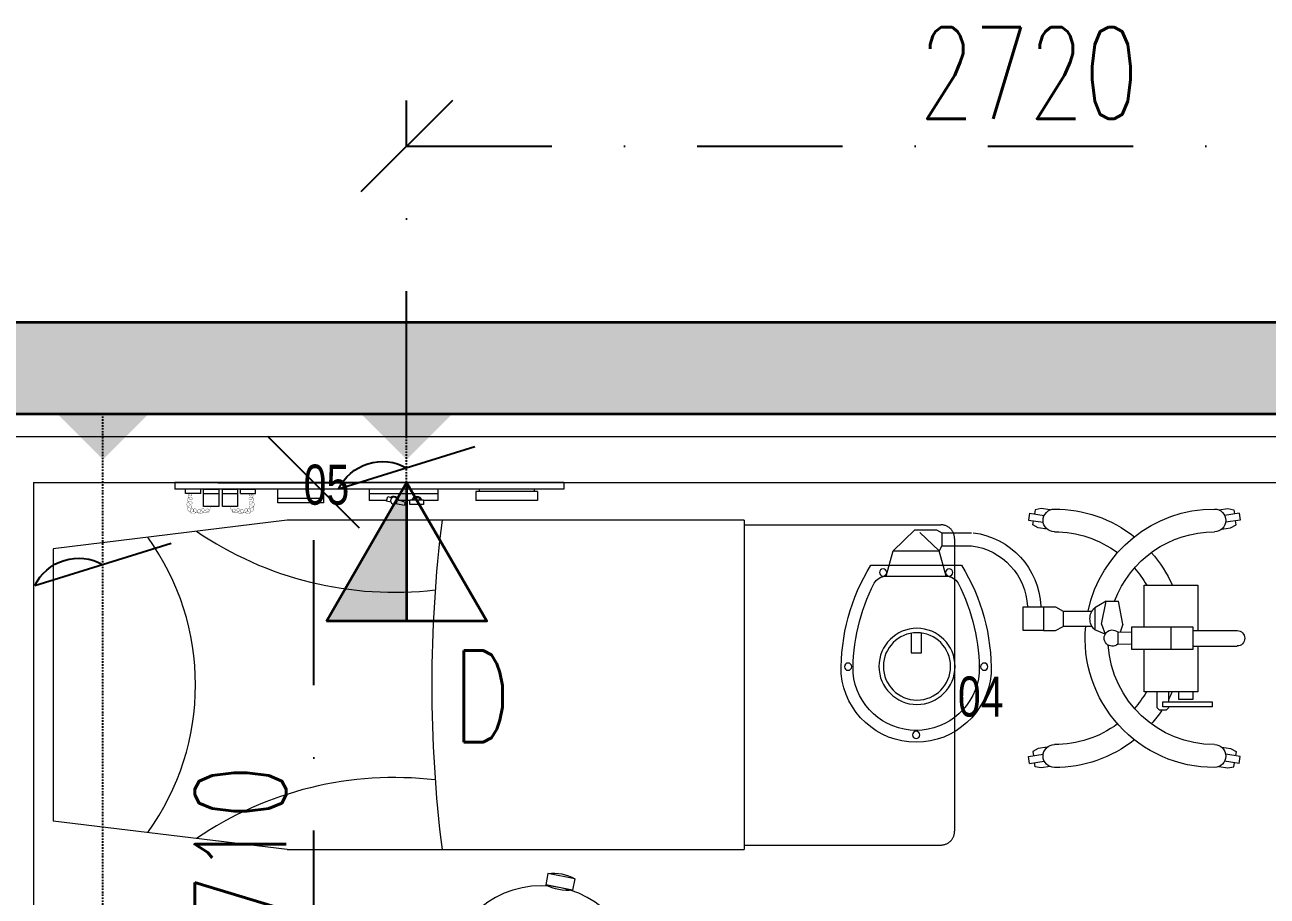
# Model space of a CAD drawing. Header units: inches. Extents: x -12418 to 57169, y -29325 to 19878.
# Drawn here: x 45264 to 47979, y -3752 to -1847 of the extents above; entities that cross this region are included whole.
import ezdxf

# ---------------------------------------------------------------- set-up
doc = ezdxf.new("R2010")
doc.units = ezdxf.units.IN
doc.header["$LTSCALE"] = 25
doc.header["$MEASUREMENT"] = 0
doc.linetypes.add('00-Ground Floor$0$HIDDEN', pattern=[9.525, 6.35, -3.175])
doc.linetypes.add('DASHDOT', pattern=[25.4, 12.7, -6.35, 0, -6.35])
doc.layers.get('0').update_dxf_attribs({"color": 8})
doc.layers.get('Defpoints').update_dxf_attribs({"color": 8})
doc.layers.add('0 @ 50', color=8, linetype='Continuous')
doc.layers.add('T-WIRE', color=140, linetype='Continuous')
for name, color, linetype, lineweight in [('00-Ground Floor$0$72_EGR_EQP_TAG', 142, 'Continuous', 5), ('00-Ground Floor$0$LOADING', 253, 'Continuous', 5), ('00-Ground Floor$0$Walls', 251, 'Continuous', 5), ('E-LITE-CLNG-CNDT', 6, 'DASHDOT', 35), ('T-CABL-TRAY', 60, 'Continuous', 35), ('T-DATA-CLNG-COND', 51, 'DASHDOT', 25), ('T-DATA-CLNG-COND @ 100', 51, 'DASHDOT', 25), ('T-DATA-DEVC-TYPE', 2, 'Continuous', 25), ('T-DATA-DIM', 251, 'DASHDOT', 25), ('T-DATA-WALL @ 100', 33, 'Continuous', 35)]:
    doc.layers.add(name, color=color, linetype=linetype, lineweight=lineweight)
doc.styles.add('00-Ground Floor$0$X3G_ENTITY_257CFD', font='swisscl.ttf', dxfattribs={"height": 200})
doc.styles.add('DC_Simplex', font='SIMPLEX.shx', dxfattribs={"width": 0.7})
doc.dimstyles.new('DevCad-MM', dxfattribs={"dimscale": 0.01, "dimtxt": 2, "dimasz": 2, "dimexe": 1, "dimexo": 1, "dimgap": 0.6, "dimtad": 1, "dimdec": 0, "dimrnd": 10, "dimzin": 1, "dimdsep": 46, "dimtxsty": 'DC_Simplex', "dimblk1": 'OBLIQUE', "dimblk2": 'OBLIQUE', "dimsah": 1, "dimcen": 3, "dimclrd": 256, "dimclre": 256, "dimclrt": 45, "dimadec": 0, "dimazin": 0, "dimtfac": 1, "dimtdec": 0, "dimtix": 1, "dimtmove": 2, "dimatfit": 2, "dimldrblk": 'OBLIQUE', "dimfxl": 1, "dimtolj": 1, "dimtzin": 0, "dimarcsym": 0})

# ---------------------------------------------------------------- blocks, each defined once
blk = doc.blocks.new('00-Ground Floor$0$ME19011A-P')
for p, q in [((-0.425, 0), (0.425, 0)), ((-0.425, 0), (-0.425, -0.015)), ((0.425, 0), (0.425, -0.015)), ((-0.425, -0.015), (0.425, -0.015)), ((-0.3675, -0.0198), (-0.2325, -0.0198)), ((-0.3675, -0.0198), (-0.3675, -0.0399)), ((-0.36, -0.015), (-0.36, -0.0198)), ((-0.24, -0.015), (-0.24, -0.0198)), ((-0.2325, -0.0198), (-0.2325, -0.0399)), ((-0.15, -0.015), (-0.15, -0.04)), ((-0.15, -0.025), (0, -0.025)), ((0, -0.015), (0, -0.04)), ((0.1, -0.015), (0.1, -0.045)), ((0.2, -0.045), (0.2, -0.015)), ((0.2818, -0.015), (0.2484, -0.015)), ((0.2484, -0.0243), (0.2484, -0.015)), ((0.2818, -0.0243), (0.2484, -0.0243)), ((0.2818, -0.0243), (0.2818, -0.015)), ((0.3211, -0.015), (0.2877, -0.015)), ((0.2877, -0.015), (0.2877, -0.0531)), ((0.3211, -0.0243), (0.2877, -0.0243)), ((0.3211, -0.0531), (0.3211, -0.015)), ((0.3623, -0.015), (0.3289, -0.015)), ((0.3289, -0.015), (0.3289, -0.0531)), ((0.3623, -0.0243), (0.3289, -0.0243)), ((0.3623, -0.0531), (0.3623, -0.015)), ((0.3682, -0.0243), (0.3682, -0.015)), ((0.3682, -0.015), (0.4016, -0.015)), ((0.3682, -0.0243), (0.4016, -0.0243)), ((0.4016, -0.0243), (0.4016, -0.015)), ((-0.3675, -0.0399), (-0.2325, -0.0399)), ((-0.15, -0.04), (-0.1187, -0.04)), ((-0.0887, -0.04), (-0.0637, -0.04)), ((-0.0606, -0.0371), (-0.0787, -0.0432)), ((-0.0787, -0.0432), (-0.077, -0.0497)), ((-0.0582, -0.046), (-0.077, -0.0497)), ((-0.0402, -0.0312), (-0.0496, -0.0337)), ((-0.047, -0.0434), (-0.0376, -0.0409)), ((-0.0376, -0.0409), (-0.0402, -0.0312)), ((-0.0379, -0.04), (0, -0.04)), ((0.1, -0.035), (0.2, -0.035)), ((0.1, -0.045), (0.2, -0.045)), ((0.2877, -0.0531), (0.3211, -0.0531)), ((0.3289, -0.0531), (0.3623, -0.0531))]:
    blk.add_line(p, q)
at = {"color": 8, "const_width": 0.000601}
for points in [[(0.3044, -0.0531, -0.184574), (0.2977, -0.0636, -1.44364), (0.2961, -0.0581, -0.837915), (0.2969, -0.0664, -0.30536), (0.2839, -0.062, -1.584726), (0.2894, -0.0609, -0.253153), (0.2827, -0.0684, -0.874198), (0.2775, -0.0585, -0.915253), (0.2791, -0.0658, -0.223821), (0.2683, -0.0644, -1.703343), (0.272, -0.0597, -0.588962), (0.2621, -0.068, -0.717795), (0.2625, -0.0581, -0.983104), (0.2645, -0.0644, -0.326362), (0.2534, -0.0609, -0.758716), (0.2609, -0.0514, -0.906186), (0.2593, -0.0565, -0.189488), (0.2526, -0.0522, -0.7948), (0.2613, -0.0423, -1.223996), (0.2574, -0.047, -0.072149), (0.2534, -0.0403, -0.645886), (0.2609, -0.0324, -1.366917), (0.2574, -0.0371, -0.078415), (0.2542, -0.0308, -0.723006), (0.2613, -0.0256, -1.105484), (0.2582, -0.0292, -0.221197), (0.2566, -0.0243, -0.221197)], [(0.3456, -0.0531, 0.184574), (0.3523, -0.0636, 1.44364), (0.3539, -0.0581, 0.837915), (0.3531, -0.0664, 0.30536), (0.3661, -0.062, 1.584726), (0.3606, -0.0609, 0.253153), (0.3673, -0.0684, 0.874198), (0.3725, -0.0585, 0.915253), (0.3709, -0.0658, 0.223821), (0.3817, -0.0644, 1.703343), (0.378, -0.0597, 0.588962), (0.3879, -0.068, 0.717795), (0.3875, -0.0581, 0.983104), (0.3855, -0.0644, 0.326362), (0.3966, -0.0609, 0.758716), (0.3891, -0.0514, 0.906186), (0.3907, -0.0565, 0.189488), (0.3974, -0.0522, 0.7948), (0.3887, -0.0423, 1.223996), (0.3926, -0.047, 0.072149), (0.3966, -0.0403, 0.645886), (0.3891, -0.0324, 1.366917), (0.3926, -0.0371, 0.078415), (0.3958, -0.0308, 0.723006), (0.3887, -0.0256, 1.105484), (0.3918, -0.0292, 0.221197), (0.3934, -0.0243, 0.221197)]]:
    blk.add_lwpolyline(points, format="xyb", dxfattribs=at)
blk.add_lwpolyline([(-0.1187, -0.0482), (-0.0887, -0.0482), (-0.0887, -0.0382), (-0.1187, -0.0382)], close=True)
blk.add_circle((-0.0537, -0.04), 0.0075)
for centre, radius, start, end in [((-0.1037, -0.04), 0.01, 10.4593, 169.5407), ((-0.1037, -0.04), 0.0075, 14.0075, 165.9925), ((-0.0537, -0.04), 0.01, 45, 180)]:
    blk.add_arc(centre, radius, start, end)
blk = doc.blocks.new('00-Ground Floor$0$M.44.57.64')
at = {"layer": '00-Ground Floor$0$LOADING', "xscale": 1000.000000000002, "yscale": 1000.000000000002, "zscale": 1000.000000000002, "rotation": 225.9999036123427}
blk.add_blockref('00-Ground Floor$0$ME19011A-P', (-80806.9, 16720.7), dxfattribs=at)
blk = doc.blocks.new('00-Ground Floor$0$HF13902-P')
at = {"color": 8, "linetype": '00-Ground Floor$0$HIDDEN'}
for p, q in [((-0.35, -0.6824), (-0.35, -1.1124)), ((0.35, -0.6824), (0.35, -1.1124)), ((0.32, -1.1424), (-0.32, -1.1424))]:
    blk.add_line(p, q, dxfattribs=at)
at = {"linetype": 'Continuous'}
for points in [[(0.36, -0.5224), (0.36, -0.5224), (0.36, -0.5224), (0.36, -0.5224), (0.36, -0.5224), (0.36, -0.5224), (0.36, -0.5224), (0.36, -0.5224), (0.36, -0.5224), (0.36, -0.5224), (0.36, -0.5224), (0.36, -0.5224), (0.36, -0.5224), (0.36, -0.5224), (0.36, -0.5224), (0.36, -0.5224), (0.36, -0.5224), (0.36, -0.5224), (0.36, -0.5224), (0.36, -0.5224), (0.36, -0.5224), (0.36, -0.5224), (0.36, -0.5224), (0.36, -0.5224), (0.36, -0.5224), (0.36, -0.5224), (0.36, -0.5224), (0.36, -0.5224), (0.36, -0.5224), (0.36, -0.5224), (0.36, -0.5224), (0.36, -0.5224), (0.36, -0.5224), (0.36, -0.5224), (0.36, -0.5224), (0.36, -0.5224), (0.36, -0.5224), (0.36, -0.5224), (0.36, -0.5224), (0.36, -0.5224), (0.36, -0.5224), (0.36, -0.5224), (0.36, -0.5224), (0.36, -0.5224), (0.36, -0.5224), (0.36, -0.5224), (0.36, -0.5224), (0.36, -0.5224), (0.36, -0.5224), (0.36, -0.5224), (0.36, -0.5224), (0.36, -0.5224), (0.36, -0.5224), (0.36, -0.5224), (0.36, -0.5224), (0.36, -0.5224), (0.36, -0.5224), (0.36, -0.5224), (0.36, -0.5224), (0.36, -0.5224), (0.36, -0.5224), (0.36, -0.5224), (0.36, -0.5224), (0.36, -0.5224), (0.36, -0.5224), (0.36, -0.5224), (0.36, -0.5224), (0.36, -0.5224), (0.36, -0.5224), (0.36, -0.5224), (0.36, -0.5224), (0.36, -0.5224), (0.36, -0.5224), (0.36, -0.5224), (0.36, -0.5224), (0.36, -0.5224), (0.36, -0.5224), (0.36, -0.5224), (0.36, -0.5224), (0.36, -0.5224), (0.36, -0.5224), (0.36, -0.5224), (0.36, -0.5224), (0.36, -0.5224), (0.36, -0.5224), (0.36, -0.5224), (0.36, -0.5224), (0.36, -0.5224), (0.36, -0.5224), (0.36, -0.5224), (0.36, -0.5224), (0.36, -0.5224), (0.36, -0.5224), (0.36, -0.5224), (0.36, -0.5224), (0.36, -0.5224), (0.36, -0.5224), (0.36, -0.5224), (0.36, -0.5224), (0.36, -0.5224), (0.36, -0.5224), (0.36, -0.5224), (0.36, -0.5224), (0.36, -0.5224), (0.36, -0.5224), (0.36, -0.5224), (0.36, -0.5224), (0.36, -0.5224), (0.36, -0.5224), (0.36, -0.5224), (0.36, -0.5224), (0.36, -0.5224), (0.36, -0.5224), (0.36, -0.5224), (0.36, -0.5224), (0.36, -0.5224), (0.36, -0.5224), (0.36, -0.5224), (0.36, -0.5224), (0.36, -0.5224), (0.36, -0.5224), (0.36, -0.5224), (0.36, -0.5224), (0.36, -0.5224), (0.36, -0.5224), (0.36, -0.5224), (0.36, -0.5224), (0.36, -0.5224), (0.36, -0.5224), (0.36, -0.5224), (0.36, -0.5224), (0.36, -0.5224), (0.36, -0.5224), (0.36, -0.5224), (0.36, -0.5224), (0.36, -0.5224), (0.36, -0.5224), (0.36, -0.5224), (0.36, -0.5224), (0.36, -0.5224), (0.36, -0.5224), (0.36, -0.5224), (0.36, -0.5224), (0.36, -0.5224), (0.36, -0.5224), (0.36, -0.5224), (0.36, -0.5224), (0.36, -0.5224), (0.36, -0.5224), (0.36, -0.5224), (0.36, -0.5224), (0.36, -0.5224), (0.36, -0.5224), (0.36, -0.5224), (0.36, -0.5224), (0.36, -0.5224), (0.36, -0.5224), (0.36, -0.5224), (0.36, -0.5224), (0.36, -0.5224), (0.36, -0.5224), (0.36, -0.5224), (0.36, -0.5224), (0.36, -0.5224), (0.36, -0.5224), (0.36, -0.5224), (0.36, -0.5224), (0.36, -0.5224), (0.36, -0.5224), (0.36, -0.5224), (0.36, -0.5224), (0.36, -0.5224), (0.36, -0.5224), (0.36, -0.5224), (0.36, -0.5224), (0.36, -0.5224), (0.36, -0.5224), (0.36, -0.5224), (0.36, -0.5224), (0.36, -0.5224), (0.36, -0.5224), (0.36, -0.5224), (0.36, -0.5224), (0.36, -0.5224), (0.36, -0.5224), (0.36, -0.5224), (0.36, -0.5224), (0.36, -0.5224), (0.36, -0.5224), (0.36, -0.5224), (0.36, -0.5224), (0.36, -0.5224), (0.36, -0.5224), (0.36, -0.5224), (0.36, -0.5224), (0.36, -0.5224), (0.36, -0.5224), (0.36, -0.5224), (0.36, -0.5224), (0.36, -0.5224), (0.36, -0.5224), (0.36, -0.5224), (0.36, -0.5224), (0.36, -0.5224), (0.36, -0.5224), (0.36, -0.5224), (0.36, -0.5224), (0.36, -0.5224), (0.36, -0.5224), (0.36, -0.5224), (0.36, -0.5224), (0.36, -0.5224), (0.36, -0.5224), (0.36, -0.5224), (0.36, -0.5224), (0.36, -0.5224), (0.36, -0.5224), (0.36, -0.5224), (0.36, -0.5224)], [(0.36, -0.5224), (0.36, -0.5224), (0.36, -0.5224), (0.36, -0.5224), (0.36, -0.5224), (0.36, -0.5224), (0.36, -0.5224), (0.36, -0.5224), (0.36, -0.5224), (0.36, -0.5224), (0.36, -0.5224), (0.36, -0.5224), (0.36, -0.5224), (0.36, -0.5224), (0.36, -0.5224), (0.36, -0.5224), (0.36, -0.5224), (0.36, -0.5224), (0.36, -0.5224), (0.36, -0.5224), (0.36, -0.5224), (0.36, -0.5224), (0.36, -0.5224), (0.36, -0.5224), (0.36, -0.5224), (0.36, -0.5224), (0.36, -0.5224), (0.36, -0.5224), (0.36, -0.5224), (0.36, -0.5224), (0.36, -0.5224), (0.36, -0.5224), (0.36, -0.5224), (0.36, -0.5224), (0.36, -0.5224), (0.36, -0.5224), (0.36, -0.5224), (0.36, -0.5224), (0.36, -0.5224), (0.36, -0.5224), (0.36, -0.5224), (0.36, -0.5224), (0.36, -0.5224), (0.36, -0.5224), (0.36, -0.5224), (0.36, -0.5224), (0.36, -0.5224), (0.36, -0.5224), (0.36, -0.5224), (0.36, -0.5224), (0.36, -0.5224), (0.36, -0.5224), (0.36, -0.5224), (0.36, -0.5224), (0.36, -0.5224), (0.36, -0.5224), (0.36, -0.5224), (0.36, -0.5224), (0.36, -0.5224), (0.36, -0.5224), (0.36, -0.5224), (0.36, -0.5224), (0.36, -0.5224), (0.36, -0.5224), (0.36, -0.5224), (0.36, -0.5224), (0.36, -0.5224), (0.36, -0.5224), (0.36, -0.5224), (0.36, -0.5224), (0.36, -0.5224), (0.36, -0.5224), (0.36, -0.5224), (0.36, -0.5224), (0.36, -0.5224), (0.36, -0.5224), (0.36, -0.5224), (0.36, -0.5224), (0.36, -0.5224), (0.36, -0.5224), (0.36, -0.5224), (0.36, -0.5224), (0.36, -0.5224), (0.36, -0.5224), (0.36, -0.5224), (0.36, -0.5224), (0.36, -0.5224), (0.36, -0.5224), (0.36, -0.5224), (0.36, -0.5224), (0.36, -0.5224), (0.36, -0.5224), (0.36, -0.5224), (0.36, -0.5224), (0.36, -0.5224), (0.36, -0.5224), (0.36, -0.5224), (0.36, -0.5224), (0.36, -0.5224), (0.36, -0.5224), (0.36, -0.5224), (0.36, -0.5224), (0.36, -0.5224), (0.36, -0.5224), (0.36, -0.5224), (0.36, -0.5224), (0.36, -0.5224), (0.36, -0.5224), (0.36, -0.5224), (0.36, -0.5224), (0.36, -0.5224), (0.36, -0.5224), (0.36, -0.5224), (0.36, -0.5224), (0.36, -0.5224), (0.36, -0.5224), (0.36, -0.5224), (0.36, -0.5224), (0.36, -0.5224), (0.36, -0.5224), (0.36, -0.5224), (0.36, -0.5224), (0.36, -0.5224), (0.36, -0.5224), (0.36, -0.5224), (0.36, -0.5224), (0.36, -0.5224), (0.36, -0.5224), (0.36, -0.5224), (0.36, -0.5224), (0.36, -0.5224), (0.36, -0.5224), (0.36, -0.5224), (0.36, -0.5224), (0.36, -0.5224), (0.36, -0.5224), (0.36, -0.5224), (0.36, -0.5224), (0.36, -0.5224), (0.36, -0.5224), (0.36, -0.5224), (0.36, -0.5224), (0.36, -0.5224), (0.36, -0.5224), (0.36, -0.5224), (0.36, -0.5224), (0.36, -0.5224), (0.36, -0.5224), (0.36, -0.5224), (0.36, -0.5224), (0.36, -0.5224), (0.36, -0.5224), (0.36, -0.5224), (0.36, -0.5224), (0.36, -0.5224), (0.36, -0.5224), (0.36, -0.5224), (0.36, -0.5224), (0.36, -0.5224), (0.36, -0.5224), (0.36, -0.5224), (0.36, -0.5224), (0.36, -0.5224), (0.36, -0.5224), (0.36, -0.5224), (0.36, -0.5224), (0.36, -0.5224), (0.36, -0.5224), (0.36, -0.5224), (0.36, -0.5224), (0.36, -0.5224), (0.36, -0.5224), (0.36, -0.5224), (0.36, -0.5224), (0.36, -0.5224), (0.36, -0.5224), (0.36, -0.5224), (0.36, -0.5224), (0.36, -0.5224), (0.36, -0.5224), (0.36, -0.5224), (0.36, -0.5224), (0.36, -0.5224), (0.36, -0.5224), (0.36, -0.5224), (0.36, -0.5224), (0.36, -0.5224), (0.36, -0.5224), (0.36, -0.5224), (0.36, -0.5224), (0.36, -0.5224), (0.36, -0.5224), (0.36, -0.5224), (0.36, -0.5224), (0.36, -0.5224), (0.36, -0.5224), (0.36, -0.5224), (0.36, -0.5224), (0.36, -0.5224), (0.36, -0.5224), (0.36, -0.5224), (0.36, -0.5224), (0.36, -0.5224), (0.36, -0.5224), (0.36, -0.5224), (0.36, -0.5224), (0.36, -0.5224), (0.36, -0.5224), (0.36, -0.5224), (0.36, -0.5224), (0.36, -0.5224), (0.36, -0.5224), (0.36, -0.5224), (0.36, -0.5224)], [(0.36, -0.5224), (0.36, -0.5224), (0.36, -0.5224), (0.36, -0.5224), (0.36, -0.5224), (0.36, -0.5224), (0.36, -0.5224), (0.36, -0.5224), (0.36, -0.5224), (0.36, -0.5224), (0.36, -0.5224), (0.36, -0.5224), (0.36, -0.5224), (0.36, -0.5224), (0.36, -0.5224), (0.36, -0.5224), (0.36, -0.5224), (0.36, -0.5224), (0.36, -0.5224), (0.36, -0.5224), (0.36, -0.5224), (0.36, -0.5224), (0.36, -0.5224), (0.36, -0.5224), (0.36, -0.5224), (0.36, -0.5224), (0.36, -0.5224), (0.36, -0.5224), (0.36, -0.5224), (0.36, -0.5224), (0.36, -0.5224), (0.36, -0.5224), (0.36, -0.5224), (0.36, -0.5224), (0.36, -0.5224), (0.36, -0.5224), (0.36, -0.5224), (0.36, -0.5224), (0.36, -0.5224), (0.36, -0.5224), (0.36, -0.5224), (0.36, -0.5224), (0.36, -0.5224), (0.36, -0.5224), (0.36, -0.5224), (0.36, -0.5224), (0.36, -0.5224), (0.36, -0.5224), (0.36, -0.5224), (0.36, -0.5224), (0.36, -0.5224), (0.36, -0.5224), (0.36, -0.5224), (0.36, -0.5224), (0.36, -0.5224), (0.36, -0.5224), (0.36, -0.5224), (0.36, -0.5224), (0.36, -0.5224), (0.36, -0.5224), (0.36, -0.5224), (0.36, -0.5224), (0.36, -0.5224), (0.36, -0.5224), (0.36, -0.5224), (0.36, -0.5224), (0.36, -0.5224), (0.36, -0.5224), (0.36, -0.5224), (0.36, -0.5224), (0.36, -0.5224), (0.36, -0.5224), (0.36, -0.5224), (0.36, -0.5224), (0.36, -0.5224), (0.36, -0.5224), (0.36, -0.5224), (0.36, -0.5224), (0.36, -0.5224), (0.36, -0.5224), (0.36, -0.5224), (0.36, -0.5224), (0.36, -0.5224), (0.36, -0.5224), (0.36, -0.5224), (0.36, -0.5224), (0.36, -0.5224), (0.36, -0.5224), (0.36, -0.5224), (0.36, -0.5224), (0.36, -0.5224), (0.36, -0.5224), (0.36, -0.5224), (0.36, -0.5224), (0.36, -0.5224), (0.36, -0.5224), (0.36, -0.5224), (0.36, -0.5224), (0.36, -0.5224), (0.36, -0.5224), (0.36, -0.5224), (0.36, -0.5224), (0.36, -0.5224), (0.36, -0.5224), (0.36, -0.5224), (0.36, -0.5224), (0.36, -0.5224), (0.36, -0.5224), (0.36, -0.5224), (0.36, -0.5224), (0.36, -0.5224), (0.36, -0.5224), (0.36, -0.5224), (0.36, -0.5224), (0.36, -0.5224), (0.36, -0.5224), (0.36, -0.5224), (0.36, -0.5224), (0.36, -0.5224), (0.36, -0.5224), (0.36, -0.5224), (0.36, -0.5224), (0.36, -0.5224), (0.36, -0.5224), (0.36, -0.5224), (0.36, -0.5224), (0.36, -0.5224), (0.36, -0.5224), (0.36, -0.5224), (0.36, -0.5224), (0.36, -0.5224), (0.36, -0.5224), (0.36, -0.5224), (0.36, -0.5224), (0.36, -0.5224), (0.36, -0.5224), (0.36, -0.5224), (0.36, -0.5224), (0.36, -0.5224), (0.36, -0.5224), (0.36, -0.5224), (0.36, -0.5224), (0.36, -0.5224), (0.36, -0.5224), (0.36, -0.5224), (0.36, -0.5224), (0.36, -0.5224), (0.36, -0.5224), (0.36, -0.5224), (0.36, -0.5224), (0.36, -0.5224), (0.36, -0.5224), (0.36, -0.5224), (0.36, -0.5224), (0.36, -0.5224), (0.36, -0.5224), (0.36, -0.5224), (0.36, -0.5224), (0.36, -0.5224), (0.36, -0.5224), (0.36, -0.5224), (0.36, -0.5224), (0.36, -0.5224), (0.36, -0.5224), (0.36, -0.5224), (0.36, -0.5224), (0.36, -0.5224), (0.36, -0.5224), (0.36, -0.5224), (0.36, -0.5224), (0.36, -0.5224), (0.36, -0.5224), (0.36, -0.5224), (0.36, -0.5224), (0.36, -0.5224), (0.36, -0.5224), (0.36, -0.5224), (0.36, -0.5224), (0.36, -0.5224), (0.36, -0.5224), (0.36, -0.5224), (0.36, -0.5224), (0.36, -0.5224), (0.36, -0.5224), (0.36, -0.5224), (0.36, -0.5224), (0.36, -0.5224), (0.36, -0.5224), (0.36, -0.5224), (0.36, -0.5224), (0.36, -0.5224), (0.36, -0.5224), (0.36, -0.5224), (0.36, -0.5224), (0.36, -0.5224), (0.36, -0.5224), (0.36, -0.5224), (0.36, -0.5224), (0.36, -0.5224), (0.36, -0.5224), (0.36, -0.5224), (0.36, -0.5224), (0.36, -0.5224), (0.36, -0.5224), (0.36, -0.5224), (0.36, -0.5224), (0.36, -0.5224), (0.36, -0.5224), (0.36, -0.5224), (0.36, -0.5224), (0.36, -0.5224), (0.36, -0.5224), (0.36, -0.5224), (0.36, -0.5224), (0.36, -0.5224), (0.36, -0.5224), (0.36, -0.5224), (0.36, -0.5224), (0.36, -0.5224), (0.36, -0.5224), (0.36, -0.5224), (0.36, -0.5224), (0.36, -0.5224), (0.36, -0.5224), (0.36, -0.5224), (0.36, -0.5224), (0.36, -0.5224), (0.36, -0.5224), (0.36, -0.5224), (0.36, -0.5224), (0.36, -0.5224), (0.36, -0.5224), (0.36, -0.5224), (0.36, -0.5224), (0.36, -0.5224), (0.36, -0.5224), (0.36, -0.5224), (0.36, -0.5224), (0.36, -0.5224), (0.36, -0.5224), (0.36, -0.5224), (0.36, -0.5224), (0.36, -0.5224), (0.36, -0.5224), (0.36, -0.5224), (0.36, -0.5224), (0.36, -0.5224), (0.36, -0.5224), (0.36, -0.5224), (0.36, -0.5224), (0.36, -0.5224), (0.36, -0.5224), (0.36, -0.5224), (0.36, -0.5224), (0.36, -0.5224), (0.36, -0.5224), (0.36, -0.5224), (0.36, -0.5224), (0.36, -0.5224), (0.36, -0.5224), (0.36, -0.5224), (0.36, -0.5224), (0.36, -0.5224), (0.36, -0.5224), (0.36, -0.5224), (0.36, -0.5224), (0.36, -0.5224), (0.36, -0.5224), (0.36, -0.5224), (0.36, -0.5224), (0.36, -0.5224), (0.36, -0.5224), (0.36, -0.5224), (0.36, -0.5224), (0.36, -0.5224), (0.36, -0.5224), (0.36, -0.5224)]]:
    blk.add_lwpolyline(points, close=True, dxfattribs=at)
for points in [[(0.36, -0.5224), (0.36, -0.5224), (0.36, -0.5224), (0.36, -0.5224), (0.36, -0.5224), (0.36, -0.5224), (0.36, -0.5224), (0.36, -0.5224)], [(0.36, -0.5224), (0.36, -0.5224), (0.36, -0.5224), (0.36, -0.5224), (0.36, -0.5224), (0.36, -0.5224), (0.36, -0.5224), (0.36, -0.5224), (0.36, -0.5224), (0.36, -0.5224), (0.36, -0.5224), (0.36, -0.5224), (0.36, -0.5224), (0.36, -0.5224), (0.36, -0.5224), (0.36, -0.5224), (0.36, -0.5224), (0.36, -0.5224), (0.36, -0.5224), (0.36, -0.5224), (0.36, -0.5224), (0.36, -0.5224), (0.36, -0.5224), (0.36, -0.5224), (0.36, -0.5224), (0.36, -0.5224), (0.36, -0.5224), (0.36, -0.5224), (0.36, -0.5224), (0.36, -0.5224), (0.36, -0.5224), (0.36, -0.5224), (0.36, -0.5224), (0.36, -0.5224), (0.36, -0.5224), (0.36, -0.5224), (0.36, -0.5224), (0.36, -0.5224), (0.36, -0.5224), (0.36, -0.5224), (0.36, -0.5224), (0.36, -0.5224), (0.36, -0.5224), (0.36, -0.5224), (0.36, -0.5224), (0.36, -0.5224), (0.36, -0.5224), (0.36, -0.5224), (0.36, -0.5224), (0.36, -0.5224), (0.36, -0.5224), (0.36, -0.5224), (0.36, -0.5224), (0.36, -0.5224), (0.36, -0.5224), (0.36, -0.5224), (0.36, -0.5224), (0.36, -0.5224), (0.36, -0.5224), (0.36, -0.5224), (0.36, -0.5224), (0.36, -0.5224), (0.36, -0.5224), (0.36, -0.5224), (0.36, -0.5224), (0.36, -0.5224), (0.36, -0.5224), (0.36, -0.5224), (0.36, -0.5224), (0.36, -0.5224), (0.36, -0.5224), (0.36, -0.5224), (0.36, -0.5224), (0.36, -0.5224), (0.36, -0.5224), (0.36, -0.5224), (0.36, -0.5224), (0.36, -0.5224), (0.36, -0.5224), (0.36, -0.5224), (0.36, -0.5224), (0.36, -0.5224), (0.36, -0.5224), (0.36, -0.5224), (0.36, -0.5224), (0.36, -0.5224), (0.36, -0.5224), (0.36, -0.5224), (0.36, -0.5224), (0.36, -0.5224), (0.36, -0.5224), (0.36, -0.5224), (0.36, -0.5224), (0.36, -0.5224), (0.36, -0.5224), (0.36, -0.5224), (0.36, -0.5224), (0.36, -0.5224), (0.36, -0.5224), (0.36, -0.5224), (0.36, -0.5224), (0.36, -0.5224), (0.36, -0.5224), (0.36, -0.5224), (0.36, -0.5224), (0.36, -0.5224), (0.36, -0.5224), (0.36, -0.5224), (0.36, -0.5224), (0.36, -0.5224), (0.36, -0.5224)], [(0.36, -0.5224), (0.36, -0.5224), (0.36, -0.5224), (0.36, -0.5224), (0.36, -0.5224), (0.36, -0.5224), (0.36, -0.5224), (0.36, -0.5224), (0.36, -0.5224), (0.36, -0.5224), (0.36, -0.5224), (0.36, -0.5224), (0.36, -0.5224), (0.36, -0.5224), (0.36, -0.5224), (0.36, -0.5224), (0.36, -0.5224)], [(0.36, -0.5224), (0.36, -0.5224), (0.36, -0.5224), (0.36, -0.5224), (0.36, -0.5224), (0.36, -0.5224), (0.36, -0.5224)], [(0.36, -0.5224), (0.36, -0.5224), (0.36, -0.5224), (0.36, -0.5224), (0.36, -0.5224), (0.36, -0.5224), (0.36, -0.5224), (0.36, -0.5224), (0.36, -0.5224), (0.36, -0.5224), (0.36, -0.5224), (0.36, -0.5224)], [(0.36, -0.5224), (0.36, -0.5224), (0.36, -0.5224), (0.36, -0.5224), (0.36, -0.5224), (0.36, -0.5224), (0.36, -0.5224), (0.36, -0.5224), (0.36, -0.5224), (0.36, -0.5224), (0.36, -0.5224), (0.36, -0.5224), (0.36, -0.5224), (0.36, -0.5224), (0.36, -0.5224), (0.36, -0.5224), (0.36, -0.5224), (0.36, -0.5224), (0.36, -0.5224), (0.36, -0.5224), (0.36, -0.5224), (0.36, -0.5224), (0.36, -0.5224), (0.36, -0.5224), (0.36, -0.5224), (0.36, -0.5224), (0.36, -0.5224), (0.36, -0.5224), (0.36, -0.5224), (0.36, -0.5224), (0.36, -0.5224), (0.36, -0.5224), (0.36, -0.5224), (0.36, -0.5224), (0.36, -0.5224), (0.36, -0.5224), (0.36, -0.5224), (0.36, -0.5224), (0.36, -0.5224), (0.36, -0.5224), (0.36, -0.5224), (0.36, -0.5224), (0.36, -0.5224), (0.36, -0.5224), (0.36, -0.5224), (0.36, -0.5224), (0.36, -0.5224), (0.36, -0.5224), (0.36, -0.5224), (0.36, -0.5224), (0.36, -0.5224), (0.36, -0.5224), (0.36, -0.5224), (0.36, -0.5224), (0.36, -0.5224), (0.36, -0.5224), (0.36, -0.5224), (0.36, -0.5224), (0.36, -0.5224), (0.36, -0.5224), (0.36, -0.5224), (0.36, -0.5224), (0.36, -0.5224), (0.36, -0.5224), (0.36, -0.5224), (0.36, -0.5224), (0.36, -0.5224), (0.36, -0.5224), (0.36, -0.5224), (0.36, -0.5224), (0.36, -0.5224), (0.36, -0.5224), (0.36, -0.5224), (0.36, -0.5224), (0.36, -0.5224), (0.36, -0.5224), (0.36, -0.5224), (0.36, -0.5224), (0.36, -0.5224), (0.36, -0.5224), (0.36, -0.5224), (0.36, -0.5224), (0.36, -0.5224), (0.36, -0.5224), (0.36, -0.5224), (0.36, -0.5224), (0.36, -0.5224), (0.36, -0.5224), (0.36, -0.5224)], [(0.36, -0.5224), (0.36, -0.5224), (0.36, -0.5224), (0.36, -0.5224), (0.36, -0.5224), (0.36, -0.5224), (0.36, -0.5224), (0.36, -0.5224), (0.36, -0.5224), (0.36, -0.5224)], [(0.36, -0.5224), (0.36, -0.5224), (0.36, -0.5224), (0.36, -0.5224), (0.36, -0.5224), (0.36, -0.5224), (0.36, -0.5224), (0.36, -0.5224), (0.36, -0.5224), (0.36, -0.5224)], [(0.36, -0.5224), (0.36, -0.5224), (0.36, -0.5224), (0.36, -0.5224), (0.36, -0.5224), (0.36, -0.5224), (0.36, -0.5224), (0.36, -0.5224), (0.36, -0.5224), (0.36, -0.5224), (0.36, -0.5224), (0.36, -0.5224), (0.36, -0.5224), (0.36, -0.5224), (0.36, -0.5224)], [(0.36, -0.5224), (0.36, -0.5224), (0.36, -0.5224), (0.36, -0.5224), (0.36, -0.5224), (0.36, -0.5224), (0.36, -0.5224), (0.36, -0.5224), (0.36, -0.5224), (0.36, -0.5224)], [(0.36, -0.5224), (0.36, -0.5224), (0.36, -0.5224), (0.36, -0.5224), (0.36, -0.5224), (0.36, -0.5224), (0.36, -0.5224)], [(0.36, -0.5224), (0.36, -0.5224), (0.36, -0.5224), (0.36, -0.5224), (0.36, -0.5224), (0.36, -0.5224), (0.36, -0.5224), (0.36, -0.5224), (0.36, -0.5224), (0.36, -0.5224)], [(0.36, -0.5224), (0.36, -0.5224), (0.36, -0.5224), (0.36, -0.5224), (0.36, -0.5224), (0.36, -0.5224), (0.36, -0.5224), (0.36, -0.5224), (0.36, -0.5224), (0.36, -0.5224), (0.36, -0.5224), (0.36, -0.5224), (0.36, -0.5224), (0.36, -0.5224), (0.36, -0.5224), (0.36, -0.5224), (0.36, -0.5224), (0.36, -0.5224)], [(0.36, -0.5224), (0.36, -0.5224), (0.36, -0.5224), (0.36, -0.5224), (0.36, -0.5224), (0.36, -0.5224), (0.36, -0.5224), (0.36, -0.5224), (0.36, -0.5224)]]:
    blk.add_lwpolyline(points, dxfattribs=at)
blk.add_circle((0.36, -0.5224), 0.000000101)
at = {"color": 8}
for centre, radius, start, end in [((0, 1.0679), 0.5515, 234.1788, 305.8212), ((-0.9704, 0.0819), 0.7679, 353.3222, 34.2669), ((0.9704, 0.0819), 0.7679, 145.7331, 186.6778), ((0, -2.9071), 2.9071, 82.8865, 97.1135)]:
    blk.add_arc(centre, radius, start, end, dxfattribs=at)
at = {"color": 8, "linetype": '00-Ground Floor$0$HIDDEN'}
for centre, start, end in [((-0.32, -1.1124), 180, 270), ((0.32, -1.1124), 270, 0)]:
    blk.add_arc(centre, 0.03, start, end, dxfattribs=at)
at = {"layer": '00-Ground Floor$0$LOADING'}
for p, q in [((-0.36, 0.3161), (-0.2975, 0.8276)), ((0.2975, 0.8276), (-0.2975, 0.8276)), ((0.36, 0.3161), (0.2975, 0.8276)), ((-0.36, 0.3161), (-0.36, -0.6824)), ((0.36, -0.6824), (0.36, 0.3161)), ((0.36, -0.6824), (-0.36, -0.6824))]:
    blk.add_line(p, q, dxfattribs=at)
blk = doc.blocks.new('00-Ground Floor$0$mobile light')
at = {"layer": '00-Ground Floor$0$LOADING'}
for p, q in [((1882.58, -498.29), (1882.35, -499.8)), ((1882.58, -498.29), (1885.78, -498.78)), ((1883.78, -497.56), (1883.65, -498.45)), ((1885.1, -497.29), (1883.78, -497.56)), ((1887.04, -497.59), (1885.1, -497.29)), ((1923.94, -497.59), (1925.88, -497.29)), ((1928.41, -498.29), (1925.2, -498.78)), ((1925.88, -497.29), (1927.2, -497.56)), ((1927.2, -497.56), (1927.33, -498.45)), ((1928.41, -498.29), (1928.63, -499.8)), ((1882.35, -499.8), (1885.55, -500.28)), ((1883.28, -500.85), (1883.42, -499.96)), ((1884.47, -501.5), (1883.28, -500.85)), ((1886.4, -501.79), (1884.47, -501.5)), ((1924.58, -501.79), (1926.52, -501.5)), ((1928.63, -499.8), (1925.43, -500.28)), ((1926.52, -501.5), (1927.7, -500.85)), ((1927.7, -500.85), (1927.56, -499.96)), ((1948.76, -501.94), (1947.59, -502.62)), ((1953.47, -501.94), (1948.76, -501.94)), ((1958.23, -506.5), (1953.47, -501.94)), ((1947.59, -502.62), (1941.09, -502.62)), ((1947.59, -502.62), (1947.59, -505.45)), ((1948.15, -506.5), (1952.41, -502.55)), ((1947.59, -505.45), (1941.09, -505.45)), ((1946.6, -512.08), (1948.15, -506.5)), ((1947.59, -505.45), (1948.15, -506.5)), ((1958.23, -506.5), (1948.15, -506.5)), ((1959.78, -512.08), (1958.23, -506.5)), ((1963.08, -509.67), (1943.3, -509.67)), ((1959.78, -512.08), (1946.6, -512.08)), ((1908.01, -522.53), (1909, -517.55)), ((1911.69, -517.55), (1909, -517.55)), ((1912.69, -522.53), (1911.69, -517.55)), ((1911.69, -517.55), (1914.17, -518.99)), ((1914.17, -518.99), (1914.17, -523.77)), ((1921.08, -519.69), (1914.74, -519.69)), ((1922.73, -518.8), (1921.08, -519.69)), ((1921.08, -519.69), (1921.08, -523.01)), ((1921.08, -519.69), (1921.08, -523.01)), ((1925.38, -518.8), (1922.73, -518.8)), ((1892.68, -528.06), (1892.68, -523.24)), ((1892.68, -523.24), (1906.16, -523.24)), ((1897.5, -528.06), (1897.5, -523.24)), ((1906.16, -523.24), (1906.16, -528.06)), ((1908.01, -522.53), (1908.62, -524.28)), ((1912.69, -522.53), (1911.9, -524.78)), ((1911.9, -524.78), (1914.17, -523.77)), ((1921.08, -523.01), (1914.77, -523.01)), ((1922.73, -523.93), (1921.08, -523.04)), ((1925.38, -523.93), (1922.73, -523.93)), ((1892.68, -523.97), (1883.05, -523.97)), ((1909.15, -524.25), (1906.16, -524.32)), ((1909.15, -524.25), (1909.15, -526.94)), ((1892.68, -527.34), (1883.05, -527.34)), ((1906.16, -528.06), (1892.68, -528.06)), ((1909.15, -526.94), (1906.16, -526.87)), ((1882.35, -551.47), (1885.55, -550.99)), ((1884.47, -549.77), (1883.28, -550.42)), ((1883.28, -550.42), (1883.42, -551.31)), ((1886.4, -549.48), (1884.47, -549.77)), ((1924.58, -549.48), (1926.52, -549.77)), ((1928.63, -551.47), (1925.43, -550.99)), ((1926.52, -549.77), (1927.7, -550.42)), ((1927.7, -550.42), (1927.56, -551.31)), ((1882.58, -552.98), (1882.35, -551.47)), ((1882.58, -552.98), (1885.78, -552.5)), ((1883.78, -553.71), (1883.65, -552.82)), ((1885.1, -553.98), (1883.78, -553.71)), ((1887.04, -553.69), (1885.1, -553.98)), ((1923.94, -553.69), (1925.88, -553.98)), ((1928.41, -552.98), (1925.2, -552.5)), ((1925.88, -553.98), (1927.2, -553.71)), ((1927.2, -553.71), (1927.33, -552.82)), ((1928.41, -552.98), (1928.63, -551.47))]:
    blk.add_line(p, q, dxfattribs=at)
for points in [[(1903.33, -523.24), (1903.33, -514.02), (1891.61, -514.02), (1891.61, -523.97)], [(1954.27, -524.55), (1954.27, -528.82), (1952.05, -528.82), (1952.05, -524.5)], [(1891.61, -527.34), (1891.61, -537.34), (1903.33, -537.34), (1903.33, -528.06)], [(1892.74, -537.34), (1892.74, -539.04), (1895.76, -539.04), (1895.76, -537.34)], [(1898.05, -537.34), (1898.05, -539.5)], [(1898.05, -540.63), (1898.05, -540.87), (1898.53, -541.35), (1900.02, -541.35), (1900.5, -540.87), (1900.5, -537.34)]]:
    blk.add_lwpolyline(points, dxfattribs=at)
for points in [[(1929.78, -518.8), (1925.38, -518.8), (1925.38, -523.93), (1929.78, -523.93)], [(1899.3, -539.5), (1888.5, -539.5), (1888.5, -540.63), (1899.3, -540.63)]]:
    blk.add_lwpolyline(points, close=True, dxfattribs=at)
for centre, radius in [((1945.96, -511.25), 0.793), ((1960.42, -511.25), 0.793), ((1953.01, -531.79), 8.32), ((1953.01, -531.79), 7.35), ((1938.31, -531.85), 0.793), ((1968.07, -531.85), 0.793), ((1953.19, -546.77), 0.793)]:
    blk.add_circle(centre, radius, dxfattribs=at)
for centre, radius, start, end in [((1888.02, -499.89), 2.5, 90, 270), ((1888.02, -525.64), 28.25, 12.1463, 90), ((1922.96, -525.64), 28.25, 90, 128.2073), ((1922.96, -499.89), 2.5, 270, 90), ((1888.02, -525.64), 23.25, 20.3387, 90), ((1922.96, -525.64), 23.25, 90, 126.3743), ((1942.82, -519.31), 16.86, 97.1293, 177.6115), ((1922.96, -525.64), 28.25, 138.4974, 155.7305), ((1942.82, -519.31), 13.97, 97.1293, 177.6115), ((1922.96, -525.64), 23.25, 138.7224, 150.0382), ((1980.13, -532.49), 43.32, 148.2167, 181.2501), ((1926.25, -532.49), 43.32, 358.7499, 31.7833), ((1946.6, -514.96), 2.89, 90, 152.4092), ((1959.78, -514.96), 2.89, 27.5908, 90), ((1980.13, -532.49), 40.72, 152.4092, 181.2501), ((1926.25, -532.49), 40.72, 358.7499, 27.5908), ((1911.94, -521.38), 3.27, 313.0112, 46.9888), ((1888.02, -525.64), 28.25, 270, 5.3386), ((1910.32, -525.6), 1.78, 229.0673, 130.9327), ((1883.05, -525.65), 1.68, 90, 270), ((1888.02, -525.64), 23.25, 270, 356.3184), ((1953.19, -531.93), 16.44, 185.2361, 354.7639), ((1953.19, -531.93), 13.84, 185.2361, 354.7639), ((1922.96, -525.64), 28.25, 204.483, 208.105), ((1922.96, -525.64), 23.25, 210.2349, 221.2776), ((1922.96, -525.64), 28.25, 213.7985, 221.5026), ((1922.96, -525.64), 23.25, 233.6257, 270), ((1922.96, -525.64), 28.25, 231.7927, 270), ((1888.02, -551.39), 2.5, 90, 270), ((1922.96, -551.39), 2.5, 270, 90)]:
    blk.add_arc(centre, radius, start, end, dxfattribs=at)
blk = doc.blocks.new('00-Ground Floor')
at = {"layer": '00-Ground Floor$0$LOADING', "extrusion": (-2.75759e-10, -1.16581e-09, -1)}
for p, q in [((46407, -3702.5, 0), (46402.2, -3727, 0)), ((46465.9, -3714, 0), (46407, -3702.5, 0)), ((46465.9, -3714, 0), (46461, -3738.6, 0)), ((46461, -3738.6, 0), (46402.2, -3727, 0))]:
    blk.add_line(p, q, dxfattribs=at)
blk.add_circle((-46392.9, -3939.2, 0), 210, dxfattribs=at)
for centre, start, end in [((-46419.6, -3794.1, 0), 82.1819, 120.0312), ((-46448.5, -3646.9, 0), 262.1819, 300.0312)]:
    blk.add_arc(centre, 92.5, start, end, dxfattribs=at)
at = {"layer": '00-Ground Floor$0$Walls'}
for p, q in [((37849.5, -2747.4, 0), (49047.9, -2747.4, 0)), ((45282.9, -2847.4, 0), (45282.9, -6847.4, 0)), ((45282.9, -2847.4, 0), (48817.9, -2847.4, 0))]:
    blk.add_line(p, q, dxfattribs=at)
at = {"layer": '00-Ground Floor$0$LOADING', "xscale": -1, "rotation": 225.9999036123427}
blk.add_blockref('00-Ground Floor$0$M.44.57.64', (90122.1, 66895.3, 0), dxfattribs=at)
at = {"layer": '00-Ground Floor$0$LOADING', "xscale": -10, "yscale": 10, "zscale": 10}
blk.add_blockref('00-Ground Floor$0$mobile light', (66743.6, 2068.2, 0), dxfattribs=at)
at = {"layer": '00-Ground Floor$0$LOADING', "xscale": 1000, "yscale": 1000, "zscale": 1000, "rotation": 90.00000000000001}
blk.add_blockref('00-Ground Floor$0$HF13902-P', (46153.3, -3290.2, 0), dxfattribs=at)
at = {"layer": '00-Ground Floor$0$72_EGR_EQP_TAG', "char_height": 87.47, "attachment_point": 2, "style": '00-Ground Floor$0$X3G_ENTITY_257CFD'}
for s, insert in [('05', (45923, -2808.7, 0)), ('04', (47352.8, -3271.8, 0))]:
    blk.add_mtext(s, dxfattribs=dict(at, insert=insert))
blk = doc.blocks.new('*U31')
blk.add_hatch(color=254).paths.add_polyline_path([(1.75, 3.031), (0, 3.031), (0, 0)])
blk.add_line((0, 0), (0, 3.031))
blk.add_lwpolyline([(1.75, 3.031), (0, 0), (-1.75, 3.031)], close=True)
at = {"layer": 'T-DATA-DEVC-TYPE', "style": 'DC_Simplex', "width": 0.7, "flags": 8}
blk.add_attdef('DC_TYPE', (2.682, 5.634), '', height=2, rotation=360, dxfattribs=at)
blk = doc.blocks.new('*U103')
at = {"lineweight": 0}
h = blk.add_hatch(dxfattribs=at)
h.set_pattern_fill('HEX', color=253, scale=8, angle=180, style=0)
h.set_pattern_definition([(180, (-17177.167, -2e-10), (6e-13, -43.99409), [25.4, -50.8]), (300, (-17177.167, -2e-10), (38.1, 21.99705), [25.4, -50.8]), (240, (-17202.567, -2e-10), (38.1, -21.99705), [25.4, -50.8])])
h.paths.add_polyline_path([(-9515.4, 200), (-9515.4, 0), (0, 0), (0, 200)])
at = {"color": 0}
for p, q in [((0, 200), (-9515.4, 200)), ((0, 0), (-9515.4, 0))]:
    blk.add_line(p, q, dxfattribs=at)
blk = doc.blocks.new('*U111')
blk.add_hatch(color=256).paths.add_polyline_path([(0, -1), (1, 0), (0, 1)])
blk = doc.blocks.new('*U73')
blk.add_hatch(color=256).paths.add_polyline_path([(0, -1), (1, 0), (0, 1)])
blk = doc.blocks.new('W-TEL')
blk.add_line((-66, -212.7), (66, 212.7))
blk.add_arc((130.7, 76), 151.2, 115.3301, 210.179)
blk = doc.blocks.new('*U118')
at = {"layer": 'T-WIRE', "xscale": -0.006999999999825377, "yscale": 0.006999999999970897, "zscale": 0.006999999999999999}
blk.add_blockref('W-TEL', (0, 0), dxfattribs=at)
blk = doc.blocks.new('_OBLIQUE')
at = {"color": 0, "linetype": 'ByBlock'}
blk.add_line((-0.5, -0.5), (0.5, 0.5), dxfattribs=at)
blk = doc.blocks.new('*D185')
at = {"layer": 'Defpoints', "color": 0, "transparency": 16777216}
for p in [(45586, -2847.4, 0), (45895.2, -2847.4), (45586, -4561.2, 0)]:
    blk.add_point(p, dxfattribs=at)
at = {"layer": 'T-DATA-DIM', "lineweight": -2, "transparency": 16777216}
for p, q in [((45686, -2847.4), (45995.2, -2847.4)), ((45895.2, -4561.2), (45895.2, -2847.4)), ((45686, -4561.2), (45995.2, -4561.2))]:
    blk.add_line(p, q, dxfattribs=at)
at = {"layer": 'T-DATA-DIM', "lineweight": -2, "transparency": 16777216, "xscale": 200, "yscale": 200, "zscale": 200}
for p, rotation in [((45895.2, -2847.4), 90), ((45895.2, -4561.2), 270)]:
    blk.add_blockref('_OBLIQUE', p, dxfattribs=dict(at, rotation=rotation))
at = {"layer": 'T-DATA-DIM', "color": 45, "transparency": 16777216, "insert": (45735.2, -3704.3), "char_height": 200, "attachment_point": 5, "rotation": 90, "style": 'DC_Simplex'}
blk.add_mtext('\\A1;1710', dxfattribs=at)
blk = doc.blocks.new('*D186')
at = {"layer": 'Defpoints', "color": 0, "transparency": 16777216}
for p in [(48817.9, -2112.6), (46098.3, -2847.4, 0), (48817.9, -2847.4, 0)]:
    blk.add_point(p, dxfattribs=at)
at = {"layer": 'T-DATA-DIM', "lineweight": -2, "transparency": 16777216}
for p, q in [((46098.3, -2747.4), (46098.3, -2012.6)), ((48817.9, -2747.4), (48817.9, -2012.6)), ((46098.3, -2112.6), (48817.9, -2112.6))]:
    blk.add_line(p, q, dxfattribs=at)
at = {"layer": 'T-DATA-DIM', "lineweight": -2, "transparency": 16777216, "xscale": 200, "yscale": 200, "zscale": 200, "rotation": 180}
blk.add_blockref('_OBLIQUE', (46098.3, -2112.6), dxfattribs=at)
at = {"layer": 'T-DATA-DIM', "lineweight": -2, "transparency": 16777216, "xscale": 200, "yscale": 200, "zscale": 200}
blk.add_blockref('_OBLIQUE', (48817.9, -2112.6), dxfattribs=at)
at = {"layer": 'T-DATA-DIM', "color": 45, "transparency": 16777216, "insert": (47458.1, -1952.6), "char_height": 200, "attachment_point": 5, "style": 'DC_Simplex'}
blk.add_mtext('\\A1;2720', dxfattribs=at)

msp = doc.modelspace()

# ---------------------------------------------------------------- linework, layer by layer
at = {"layer": 'T-DATA-CLNG-COND', "ltscale": 0.01, "elevation": 0}
for points in [[(45434.5, -4473.7), (45434.5, -2697.4)], [(46098.3, -2847.4), (46098.3, -2697.4)]]:
    msp.add_lwpolyline(points, dxfattribs=at)

# ---------------------------------------------------------------- block references
at = {"layer": '0 @ 50', "xscale": 100, "yscale": 100, "zscale": 100, "rotation": 89.99501565157598}
for p in [(46098.3, -2816.3), (45434.5, -3027.5, 0)]:
    msp.add_blockref('*U118', p, dxfattribs=at)
at = {"layer": 'E-LITE-CLNG-CNDT'}
msp.add_blockref('00-Ground Floor', (0, 0), dxfattribs=at)
at = {"layer": 'T-CABL-TRAY', "linetype": 'Continuous', "rotation": 180}
msp.add_blockref('*U103', (38828.9, -2497.4, 0), dxfattribs=at)
at = {"layer": 'T-DATA-CLNG-COND @ 100', "xscale": -100, "yscale": 100, "zscale": 100, "rotation": 90.00000000001782}
for name, p in [('*U73', (45434.5, -2697.4)), ('*U111', (46098.3, -2697.4))]:
    msp.add_blockref(name, p, dxfattribs=at)
at = {"layer": 'T-DATA-WALL @ 100'}
ref = msp.add_blockref('*U31', (46098.3, -2847.4, 0), dxfattribs=dict(at, xscale=100, yscale=100, zscale=100, rotation=180))
ref.add_attrib('DC_TYPE', 'D', (46199.6, -3415.2, 0), dxfattribs={"layer": 'T-DATA-DEVC-TYPE', "height": 200, "style": 'DC_Simplex', "width": 0.7, "flags": 8})

# ---------------------------------------------------------------- dimensions: what is measured, and where the dimension line sits
at = {"layer": 'T-DATA-DIM'}
dim = msp.add_linear_dim(base=(48817.9, -2112.6), p1=(46098.3, -2847.4, 0), p2=(48817.9, -2847.4, 0), dimstyle='DevCad-MM', dxfattribs=at)
dim.commit()
dim.dimension.update_dxf_attribs({"geometry": '*D186', "text_midpoint": (47458.1, -1952.6)})
dim = msp.add_linear_dim(base=(45895.2, -2847.4), p1=(45586, -4561.2, 0), p2=(45586, -2847.4, 0), angle=90, dimstyle='DevCad-MM', dxfattribs=at)
dim.commit()
dim.dimension.update_dxf_attribs({"geometry": '*D185', "text_midpoint": (45735.2, -3704.3)})

doc.saveas('drawing.dxf')
